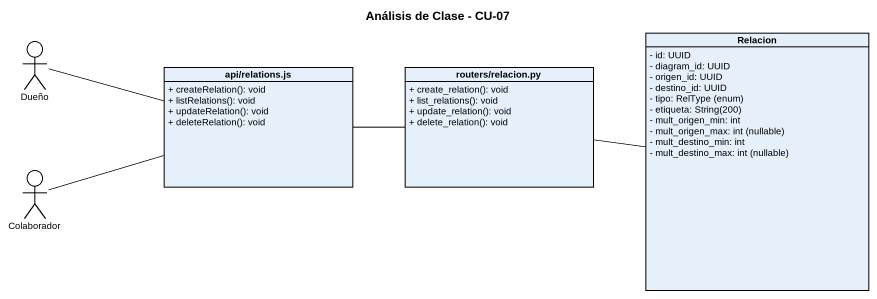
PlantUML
@startuml
title Análisis de Clase - CU-07
allowmixing
hide circle
hide empty members
skinparam classAttributeIconSize 0
class Relacion {
  - id: UUID
  - diagram_id: UUID
  - origen_id: UUID
  - destino_id: UUID
  {field} - tipo: RelType (enum)
  {field} - etiqueta: String(200)
  - mult_origen_min: int
  {field} - mult_origen_max: int (nullable)
  - mult_destino_min: int
  {field} - mult_destino_max: int (nullable)
}
actor Dueño
class "api/relations.js" as api_relations_js {
  + createRelation(): void
  + listRelations(): void
  + updateRelation(): void
  + deleteRelation(): void
}
class "routers/relacion.py" as routers_relacion_py {
  + create_relation(): void
  + list_relations(): void
  + update_relation(): void
  + delete_relation(): void
}
actor Colaborador
Dueño -right- api_relations_js
api_relations_js -right- routers_relacion_py
routers_relacion_py -right- Relacion
routers_relacion_py -right- Relacion
Colaborador -right- api_relations_js
@enduml
